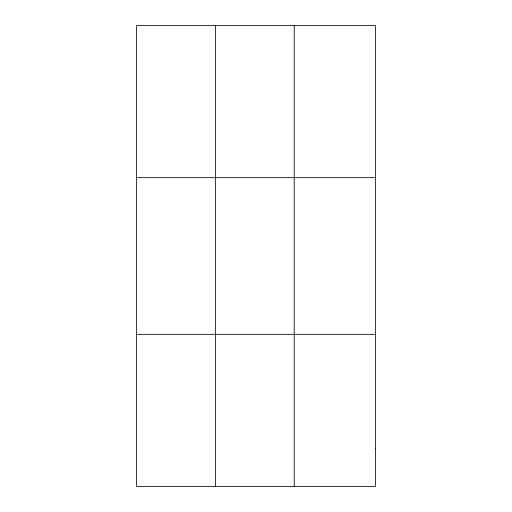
<?xml version="1.0" encoding="UTF-8"?>
<svg xmlns="http://www.w3.org/2000/svg" width="512" height="512" viewBox="0 0 512 512"><rect width="100%" height="100%" fill="white"/><g stroke="black" fill="none" stroke-linecap="round" stroke-linejoin="round"><path stroke-width="0.77" d="M215.386 25.6L215.386 486.4M294.227 25.6L294.227 486.4M136.544 177.664L375.456 177.664M136.544 334.336L375.456 334.336M375.456 448.384L375.456 486.4L136.544 486.4L136.544 25.6L375.456 25.6L375.456 448.384"/></g></svg>
